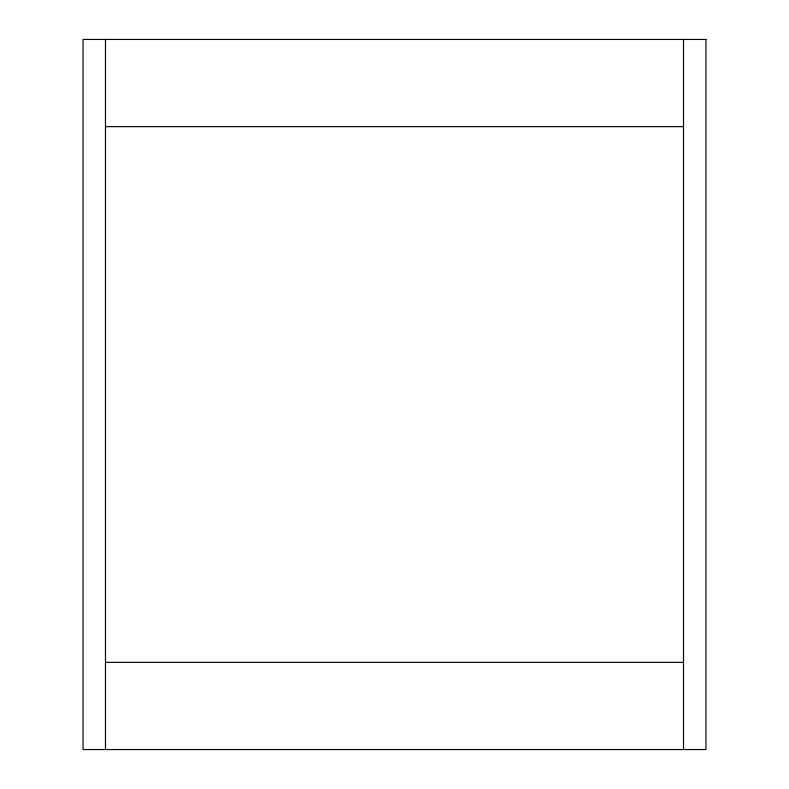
<?xml version="1.0" encoding="UTF-8"?>
<svg xmlns="http://www.w3.org/2000/svg" width="789" height="789" viewBox="0 0 789 789"><rect width="100%" height="100%" fill="white"/><g stroke="black" fill="none" stroke-linecap="round" stroke-linejoin="round"><path stroke-width="1.18" d="M105.479 126.654L683.521 126.654M105.479 662.346L683.521 662.346M683.521 39.45L683.521 749.55M105.479 39.45L105.479 749.55M705.948 39.45L83.052 39.45L83.052 749.55L705.948 749.55L705.948 39.45"/></g></svg>
